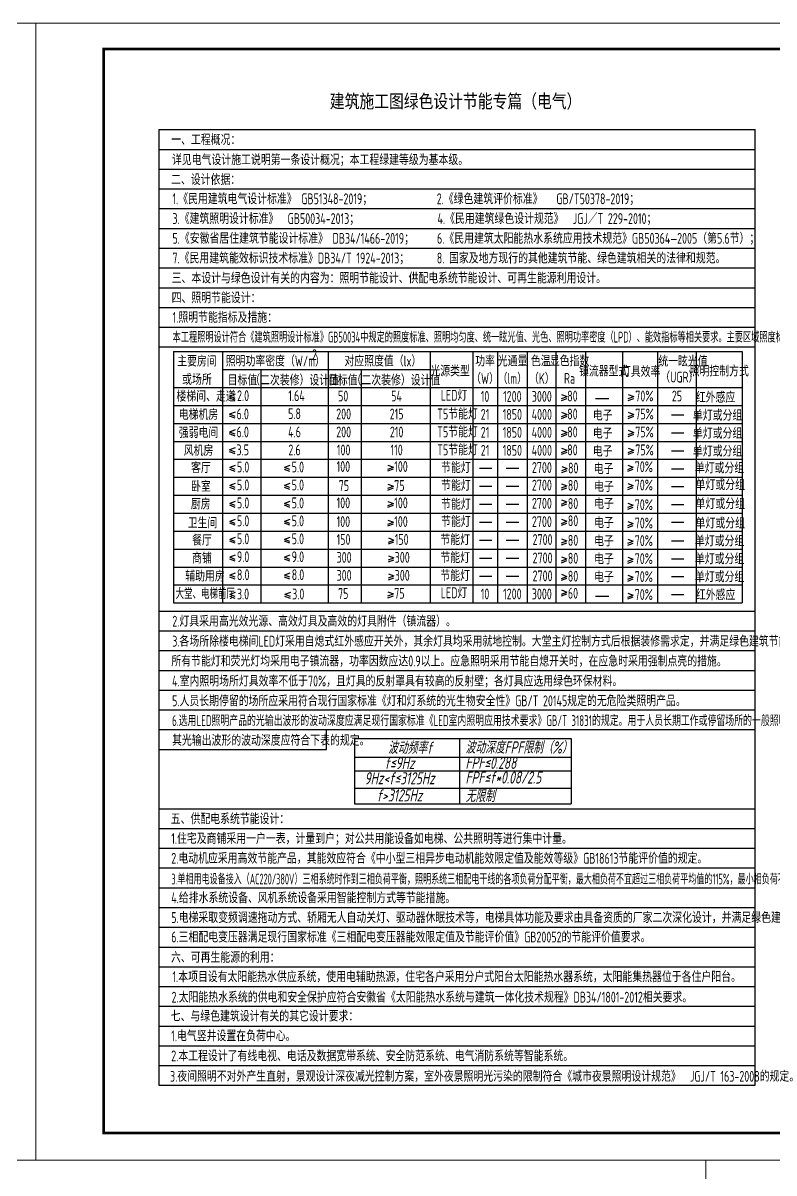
# Model space of a CAD drawing. Extents: x 3002737 to 4077523, y -995787 to -7267.
# Drawn here: x 3476277 to 3503966, y -639862 to -597432 of the extents above; entities that cross this region are included whole.
import ezdxf
from ezdxf.enums import TextEntityAlignment as Align

# ---------------------------------------------------------------- set-up
doc = ezdxf.new("R2010")
doc.units = 0
doc.header["$LTSCALE"] = 1000
doc.header["$MEASUREMENT"] = 0
doc.layers.add('DIM-照明', color=7, linetype='CONTINUOUS')
doc.layers.add('TEL_TEXT', color=7, linetype='CONTINUOUS')
doc.layers.add('图框', color=147, linetype='CONTINUOUS', lineweight=20)
doc.styles.add('FFDI-TEXT', font='gbeitc.shx', dxfattribs={"width": 0.8, "height": 4.5, "bigfont": 'hztxt.shx'})
doc.styles.add('ICDA-STYLE2', font='simhei.ttf', dxfattribs={"width": 0.8})
doc.styles.add('TSSD_Dimension', font='Tssdeng.shx', dxfattribs={"width": 0.7, "bigfont": 'tssdchn.shx'})

msp = doc.modelspace()

# ---------------------------------------------------------------- linework, layer by layer
at = {"layer": 'TEL_TEXT'}
for p, q in [((3481820.8, -609554.8), (3502788.4, -609554.8)), ((3481820.8, -609554.8), (3481820.8, -618828.4)), ((3483635.8, -609554.8), (3483635.8, -618828.4)), ((3487523.4, -609554.8), (3487523.4, -618828.4)), ((3491290.1, -609554.8), (3491290.1, -618828.4)), ((3492862.9, -609554.8), (3492862.9, -618828.4)), ((3493775.2, -609554.8), (3493775.2, -618828.4)), ((3494871.1, -609554.8), (3494871.1, -618828.4)), ((3495923.9, -609554.8), (3495923.9, -618828.4)), ((3497013.7, -609554.8), (3497013.7, -618828.4)), ((3498376, -609554.8), (3498376, -618828.4)), ((3499675, -609554.8), (3499675, -618828.4)), ((3501091.6, -609554.8), (3501091.6, -618828.4)), ((3502788.4, -609554.8), (3502788.4, -618828.4)), ((3483635.8, -610217.2), (3491290.1, -610217.2)), ((3485040.9, -610217.2), (3485040.9, -618828.4)), ((3488739.9, -610217.2), (3488739.9, -618828.4)), ((3481820.8, -610879.6), (3502788.4, -610879.6)), ((3484100.2, -611126.6), (3483893.9, -611204.4)), ((3484100.2, -611282.1), (3483893.9, -611204.4)), ((3484100.2, -611352.8), (3483893.9, -611275.1)), ((3496128.7, -611132.7), (3496335.1, -611210.5)), ((3496128.7, -611288.2), (3496335.1, -611210.5)), ((3496128.7, -611358.9), (3496335.1, -611281.2)), ((3497384.3, -611290.7), (3497873, -611290.7)), ((3498589.4, -611132.7), (3498795.7, -611210.5)), ((3498589.4, -611288.2), (3498795.7, -611210.5)), ((3498589.4, -611358.9), (3498795.7, -611281.2)), ((3481820.8, -611542), (3502788.4, -611542)), ((3484100.2, -611789), (3483893.9, -611866.8)), ((3496128.7, -611795.1), (3496335.1, -611872.9)), ((3498589.4, -611795.1), (3498795.7, -611872.9)), ((3481820.8, -612204.4), (3502788.4, -612204.4)), ((3484100.2, -611944.5), (3483893.9, -611866.8)), ((3484100.2, -612015.2), (3483893.9, -611937.5)), ((3496128.7, -611950.6), (3496335.1, -611872.9)), ((3496128.7, -612021.3), (3496335.1, -611943.6)), ((3498589.4, -611950.6), (3498795.7, -611872.9)), ((3498589.4, -612021.3), (3498795.7, -611943.6)), ((3500181.8, -611889.5), (3500641.2, -611889.5)), ((3484100.2, -612444.8), (3483893.9, -612522.6)), ((3484100.2, -612600.3), (3483893.9, -612522.6)), ((3484100.2, -612671), (3483893.9, -612593.3)), ((3496128.7, -612457.5), (3496335.1, -612535.3)), ((3496128.7, -612613), (3496335.1, -612535.3)), ((3496128.7, -612683.7), (3496335.1, -612606)), ((3498589.4, -612457.5), (3498795.7, -612535.3)), ((3498589.4, -612613), (3498795.7, -612535.3)), ((3498589.4, -612683.7), (3498795.7, -612606)), ((3500181.8, -612551.9), (3500641.2, -612551.9)), ((3481820.8, -612866.8), (3502788.4, -612866.8)), ((3484100.2, -613107.2), (3483893.9, -613185)), ((3484100.2, -613262.7), (3483893.9, -613185)), ((3484100.2, -613333.4), (3483893.9, -613255.7)), ((3496128.7, -613119.9), (3496335.1, -613197.7)), ((3496128.7, -613275.4), (3496335.1, -613197.7)), ((3496128.7, -613346.1), (3496335.1, -613268.4)), ((3498589.4, -613119.9), (3498795.7, -613197.7)), ((3498589.4, -613275.4), (3498795.7, -613197.7)), ((3498589.4, -613346.1), (3498795.7, -613268.4)), ((3500181.8, -613214.3), (3500641.2, -613214.3)), ((3481820.8, -613529.2), (3502788.4, -613529.2)), ((3484097.4, -613759.4), (3483898, -613834.5)), ((3484097.4, -613909.6), (3483898, -613834.5)), ((3484097.4, -613978), (3483898, -613902.8)), ((3486115.9, -613759.4), (3485916.6, -613834.5)), ((3486115.9, -613909.6), (3485916.6, -613834.5)), ((3486115.9, -613978), (3485916.6, -613902.8)), ((3489733.2, -613741.2), (3489932.5, -613816.3)), ((3489733.2, -613891.5), (3489932.5, -613816.3)), ((3489733.2, -613959.8), (3489932.5, -613884.7)), ((3493106, -613859.6), (3493565.4, -613859.6)), ((3494097.4, -613859.6), (3494556.8, -613859.6)), ((3496138.8, -613798.1), (3496338.2, -613873.2)), ((3496138.8, -613948.4), (3496338.2, -613873.2)), ((3496138.8, -614016.7), (3496338.2, -613941.5)), ((3498578, -613750.3), (3498777.3, -613825.4)), ((3498578, -613900.5), (3498777.3, -613825.4)), ((3498578, -613968.8), (3498777.3, -613893.7)), ((3500181.8, -613876.7), (3500641.2, -613876.7)), ((3481820.8, -614191.6), (3502788.4, -614191.6)), ((3484097.4, -614421.8), (3483898, -614496.9)), ((3484097.4, -614572), (3483898, -614496.9)), ((3484097.4, -614640.4), (3483898, -614565.2)), ((3486115.9, -614421.8), (3485916.6, -614496.9)), ((3486115.9, -614572), (3485916.6, -614496.9)), ((3486115.9, -614640.4), (3485916.6, -614565.2)), ((3489733.2, -614444.3), (3489932.5, -614519.4)), ((3489733.2, -614594.6), (3489932.5, -614519.4)), ((3489733.2, -614662.9), (3489932.5, -614587.7)), ((3493106, -614525.4), (3493565.4, -614525.4)), ((3494097.4, -614525.4), (3494556.8, -614525.4)), ((3496131.4, -614434.6), (3496330.8, -614509.8)), ((3496131.4, -614584.9), (3496330.8, -614509.8)), ((3496131.4, -614653.2), (3496330.8, -614578.1)), ((3498578, -614424.1), (3498777.3, -614499.2)), ((3498578, -614574.3), (3498777.3, -614499.2)), ((3498578, -614642.6), (3498777.3, -614567.5)), ((3500181.8, -614528.3), (3500641.2, -614528.3)), ((3481820.8, -614854), (3502788.4, -614854)), ((3484097.4, -615084.2), (3483898, -615159.3)), ((3484097.4, -615234.4), (3483898, -615159.3)), ((3486115.9, -615084.2), (3485916.6, -615159.3)), ((3486115.9, -615234.4), (3485916.6, -615159.3)), ((3489733.2, -615081.6), (3489932.5, -615156.7)), ((3489733.2, -615231.8), (3489932.5, -615156.7)), ((3493106, -615187.8), (3493565.4, -615187.8)), ((3494097.4, -615187.8), (3494556.8, -615187.8)), ((3496131.4, -615028.7), (3496330.8, -615103.9)), ((3496131.4, -615179), (3496330.8, -615103.9)), ((3496131.4, -615247.3), (3496330.8, -615172.2)), ((3498578, -615151.4), (3498777.3, -615226.5)), ((3500181.8, -615197.2), (3500641.2, -615197.2)), ((3481820.8, -615516.4), (3502788.4, -615516.4)), ((3484097.4, -615302.8), (3483898, -615227.6)), ((3486115.9, -615302.8), (3485916.6, -615227.6)), ((3489733.2, -615300.2), (3489932.5, -615225)), ((3498578, -615301.7), (3498777.3, -615226.5)), ((3498578, -615370), (3498777.3, -615294.8)), ((3484097.4, -615746.6), (3483898, -615821.7)), ((3484097.4, -615896.8), (3483898, -615821.7)), ((3484097.4, -615965.2), (3483898, -615890)), ((3486115.9, -615746.6), (3485916.6, -615821.7)), ((3486115.9, -615896.8), (3485916.6, -615821.7)), ((3486115.9, -615965.2), (3485916.6, -615890)), ((3489733.2, -615771.5), (3489932.5, -615846.6)), ((3489733.2, -615921.7), (3489932.5, -615846.6)), ((3489733.2, -615990.1), (3489932.5, -615914.9)), ((3493106, -615850.2), (3493565.4, -615850.2)), ((3494097.4, -615850.2), (3494556.8, -615850.2)), ((3496131.4, -615742.9), (3496330.8, -615818)), ((3496131.4, -615893.2), (3496330.8, -615818)), ((3496131.4, -615961.5), (3496330.8, -615886.3)), ((3498578, -615827.4), (3498777.3, -615902.5)), ((3498578, -615977.6), (3498777.3, -615902.5)), ((3498578, -616045.9), (3498777.3, -615970.8)), ((3500181.8, -615854.1), (3500641.2, -615854.1)), ((3481820.8, -616178.8), (3502788.4, -616178.8)), ((3484097.4, -616409), (3483898, -616484.1)), ((3484097.4, -616559.2), (3483898, -616484.1)), ((3486115.9, -616409), (3485916.6, -616484.1)), ((3486115.9, -616559.2), (3485916.6, -616484.1)), ((3489751.4, -616432.3), (3489950.7, -616507.4)), ((3496131.4, -616462.9), (3496330.8, -616538)), ((3498576.7, -616477.1), (3498776.1, -616552.2)), ((3481820.8, -616841.2), (3502788.4, -616841.2)), ((3484097.4, -616627.6), (3483898, -616552.4)), ((3486115.9, -616627.6), (3485916.6, -616552.4)), ((3489751.4, -616582.5), (3489950.7, -616507.4)), ((3489751.4, -616650.9), (3489950.7, -616575.7)), ((3493106, -616512.6), (3493565.4, -616512.6)), ((3494097.4, -616512.6), (3494556.8, -616512.6)), ((3496131.4, -616613.2), (3496330.8, -616538)), ((3496131.4, -616681.5), (3496330.8, -616606.3)), ((3498576.7, -616627.4), (3498776.1, -616552.2)), ((3498576.7, -616695.7), (3498776.1, -616620.6)), ((3500181.8, -616534.2), (3500641.2, -616534.2)), ((3484097.4, -617071.4), (3483898, -617146.5)), ((3484097.4, -617221.6), (3483898, -617146.5)), ((3484097.4, -617290), (3483898, -617214.8)), ((3486115.9, -617071.4), (3485916.6, -617146.5)), ((3486115.9, -617221.6), (3485916.6, -617146.5)), ((3486115.9, -617290), (3485916.6, -617214.8)), ((3489751.4, -617094.7), (3489950.7, -617169.8)), ((3489751.4, -617244.9), (3489950.7, -617169.8)), ((3489751.4, -617313.3), (3489950.7, -617238.1)), ((3493106, -617175), (3493565.4, -617175)), ((3494097.4, -617175), (3494556.8, -617175)), ((3496131.4, -617125.3), (3496330.8, -617200.4)), ((3496131.4, -617275.6), (3496330.8, -617200.4)), ((3496131.4, -617343.9), (3496330.8, -617268.7)), ((3498576.7, -617139.5), (3498776.1, -617214.6)), ((3498576.7, -617289.8), (3498776.1, -617214.6)), ((3498576.7, -617358.1), (3498776.1, -617283)), ((3500181.8, -617196.6), (3500641.2, -617196.6)), ((3481820.8, -617503.6), (3502788.4, -617503.6)), ((3484097.4, -617733.8), (3483898, -617808.9)), ((3486115.9, -617733.8), (3485916.6, -617808.9)), ((3489751.4, -617757.1), (3489950.7, -617832.2)), ((3481820.8, -618166), (3502788.4, -618166)), ((3484097.4, -617884), (3483898, -617808.9)), ((3484097.4, -617952.4), (3483898, -617877.2)), ((3486115.9, -617884), (3485916.6, -617808.9)), ((3486115.9, -617952.4), (3485916.6, -617877.2)), ((3489751.4, -617907.3), (3489950.7, -617832.2)), ((3489751.4, -617975.7), (3489950.7, -617900.5)), ((3493106, -617837.4), (3493565.4, -617837.4)), ((3494097.4, -617837.4), (3494556.8, -617837.4)), ((3496131.4, -617773.1), (3496330.8, -617848.3)), ((3496131.4, -617923.4), (3496330.8, -617848.3)), ((3496131.4, -617991.7), (3496330.8, -617916.6)), ((3498576.7, -617801.9), (3498776.1, -617877)), ((3498576.7, -617952.2), (3498776.1, -617877)), ((3498576.7, -618020.5), (3498776.1, -617945.4)), ((3500181.8, -617859), (3500641.2, -617859)), ((3484097.4, -618444.7), (3483898, -618519.8)), ((3484097.4, -618594.9), (3483898, -618519.8)), ((3484097.4, -618663.2), (3483898, -618588.1)), ((3486134.5, -618444.7), (3485935.1, -618519.8)), ((3486134.5, -618594.9), (3485935.1, -618519.8)), ((3486134.5, -618663.2), (3485935.1, -618588.1)), ((3489733.2, -618418.7), (3489932.5, -618493.8)), ((3489733.2, -618569), (3489932.5, -618493.8)), ((3489733.2, -618637.3), (3489932.5, -618562.1)), ((3496131.4, -618351), (3496330.8, -618426.1)), ((3496131.4, -618501.3), (3496330.8, -618426.1)), ((3496131.4, -618569.6), (3496330.8, -618494.4)), ((3497384.3, -618577.1), (3497873, -618577.1)), ((3498576.7, -618464.3), (3498776.1, -618539.4)), ((3498576.7, -618614.6), (3498776.1, -618539.4)), ((3498576.7, -618682.9), (3498776.1, -618607.8)), ((3500181.8, -618521.4), (3500641.2, -618521.4)), ((3481820.8, -618828.4), (3502788.4, -618828.4)), ((3487465.6, -624233.4), (3487465.6, -623504.4)), ((3488501.8, -623834.1), (3488501.7, -626240.7)), ((3488501.8, -623834.1), (3496486.1, -623833.9)), ((3488501.8, -623834.1), (3496486.1, -623833.9)), ((3488501.8, -623834), (3496486.1, -623834)), ((3488501.8, -623834.1), (3496486.1, -623834.1)), ((3492375.1, -623834.1), (3492374.8, -626240.7)), ((3496486.1, -623833.8), (3496486, -626240.8)), ((3488501.8, -624523), (3496486.1, -624522.9)), ((3488501.8, -624523.1), (3495166.3, -624523.1)), ((3488501.8, -625019.9), (3496486.1, -625019.7)), ((3488501.8, -625658.9), (3496486.1, -625658.8)), ((3488501.8, -626240.9), (3496486.1, -626240.8))]:
    msp.add_line(p, q, dxfattribs=at)
for points in [[(3481283.7, -601366), (3481283.7, -636626.4), (3503268.2, -636626.4), (3503268.2, -601366)], [(3481283.7, -601366), (3503268.2, -601366)], [(3481283.7, -602095), (3503268.2, -602095)], [(3481283.7, -602824), (3503268.2, -602824)], [(3481283.7, -603553), (3503268.2, -603553)], [(3481283.7, -604282), (3503268.2, -604282)], [(3481283.7, -605011), (3503268.2, -605011)], [(3481283.7, -605740), (3503268.2, -605740)], [(3481283.7, -605740), (3503268.2, -605740)], [(3481283.7, -606469), (3503268.2, -606469)], [(3481283.7, -607198), (3503268.2, -607198)], [(3481283.7, -607927), (3503268.2, -607927)], [(3481283.7, -608656), (3503268.2, -608656)], [(3481283.7, -609385), (3503268.2, -609385)], [(3481283.7, -619130.4), (3503268.2, -619130.4)], [(3481283.7, -619859.4), (3503268.2, -619859.4)], [(3481283.7, -620588.4), (3503268.2, -620588.4)], [(3481283.7, -621317.4), (3503268.2, -621317.4)], [(3481283.7, -622046.4), (3503268.2, -622046.4)], [(3481283.7, -622775.4), (3503268.2, -622775.4)], [(3481283.7, -623504.4), (3503268.2, -623504.4)], [(3481283.7, -624233.4), (3487465.6, -624233.4)], [(3481283.7, -626420.4), (3503268.2, -626420.4)], [(3481283.7, -627149.4), (3503268.2, -627149.4)], [(3481283.7, -627878.4), (3503268.2, -627878.4)], [(3481283.7, -628607.4), (3503268.2, -628607.4)], [(3481283.7, -629336.4), (3503268.2, -629336.4)], [(3481283.7, -630065.4), (3503268.2, -630065.4)], [(3481283.7, -630794.4), (3503268.2, -630794.4)], [(3481283.7, -631523.4), (3503268.2, -631523.4)], [(3481283.7, -632252.4), (3503268.2, -632252.4)], [(3481283.7, -632981.4), (3503268.2, -632981.4)], [(3481283.7, -633710.4), (3503268.2, -633710.4)], [(3481283.7, -634439.4), (3503268.2, -634439.4)], [(3481283.7, -635168.4), (3503268.2, -635168.4)], [(3481283.7, -635897.4), (3503268.2, -635897.4)]]:
    msp.add_lwpolyline(points, dxfattribs=at)
at = {"layer": '图框'}
for points in [[(3417351.8, -597432.4), (3476751.6, -597432.4), (3476751.6, -639386.6), (3417351.8, -639386.6)], [(3476751.6, -597432.4), (3536151.5, -597432.4), (3536151.5, -639386.6), (3476751.6, -639386.6)], [(3417351.8, -639386.6), (3501451.8, -639386.6), (3501451.8, -698786.6), (3417351.8, -698786.6)], [(3501451.8, -639386.6), (3585551.8, -639386.6), (3585551.8, -698786.6), (3501451.8, -698786.6)]]:
    msp.add_lwpolyline(points, close=True, dxfattribs=at)
at = {"layer": '图框', "const_width": 100}
msp.add_lwpolyline([(3479251.6, -638386.6), (3535151.6, -638386.6), (3535151.6, -598386.6), (3479251.6, -598386.6)], close=True, dxfattribs=at)

# ---------------------------------------------------------------- texts
at = {"layer": 'DIM-照明', "color": 7, "linetype": 'Continuous', "style": 'FFDI-TEXT', "width": 0.8}
for s, p in [('波动频率f', (3489736, -624397.5)), ('波动深度FPF限制（%%%）', (3492591.3, -624387)), ('FPF≤0.288', (3492591.3, -624953.4)), ('FPF≤f*0.08/2.5', (3492591.3, -625494.5)), ('无限制', (3492591.3, -626179.6))]:
    msp.add_text(s, height=450, dxfattribs=at).set_placement(p)
for s, p in [('f≤9Hz', (3490161.3, -624736.5)), ('9Hz<f≤3125Hz', (3490161.3, -625299.5)), ('f>3125Hz', (3490161.3, -625927.5))]:
    msp.add_text(s, height=450, dxfattribs=at).set_placement(p, align=Align.MIDDLE_CENTER)
at = {"layer": 'TEL_TEXT', "color": 4, "style": 'ICDA-STYLE2', "width": 0.8}
msp.add_text('建筑施工图绿色设计节能专篇（电气）', height=500, dxfattribs=at).set_placement((3487589.7, -600567.9))
at = {"layer": 'TEL_TEXT', "style": 'TSSD_Dimension'}
for s, width, p in [('一、工程概况：', 0.7, (3481741.6, -601937.8)), ('详见电气设计施工说明第一条设计概况；本工程绿建等级为基本级。', 0.7, (3481768.8, -602677)), ('二、设计依据：', 0.7, (3481736.2, -603408.7)), ('1.《民用建筑电气设计标准》 GB51348-2019；              2.《绿色建筑评价标准》   GB/T50378-2019；', 0.7, (3481786.9, -604118.6)), ('3.《建筑照明设计标准》  GB50034-2013；                 4.《民用建筑绿色设计规范》  JGJ／T 229-2010；', 0.7, (3481786.9, -604847.6)), ('5.《安徽省居住建筑节能设计标准》 DB34/1466-2019；     6.《民用建筑太阳能热水系统应用技术规范》GB50364—2005（第5.6节）；', 0.7, (3481786.9, -605576.6)), ('7.《民用建筑能效标识技术标准》DB34/T 1924-2013；      8. 国家及地方现行的其他建筑节能、绿色建筑相关的法律和规范。', 0.7, (3481786.9, -606305.6)), ('三、本设计与绿色设计有关的内容为：照明节能设计、供配电系统节能设计、可再生能源利用设计。', 0.7, (3481756.1, -607042.1)), ('四、照明节能设计：', 0.7, (3481756.1, -607771.1)), ('1.照明节能指标及措施：', 0.7, (3481791.3, -608492.6)), ('本工程照明设计符合《建筑照明设计标准》GB50034中规定的照度标准、照明均匀度、统一眩光值、光色、照明功率密度（LPD）、能效指标等相关要求。主要区域照度标准、URG、Ra、LPD值如下表：', 0.58, (3481793.1, -609221.6)), ('2', 0.7, (3486933.6, -609869.8)), ('统一眩光值', 0.7, (3499699.7, -610111.9)), ('（UGR）', 0.7, (3499773.6, -610698)), ('楼梯间、走道', 0.7, (3481933.7, -611402.4)), ('LED灯', 0.7, (3491679.6, -611369.2)), ('2.0', 0.7, (3484168.9, -611384.8)), ('1.64', 0.7, (3486058.6, -611384.8)), ('50', 0.7, (3487892.3, -611396.2)), ('54', 0.7, (3489852, -611396.2)), ('80', 0.7, (3496342.5, -611396.2)), ('70%%%', 0.7, (3498852.1, -611396.2)), ('25', 0.7, (3500200.5, -611394.9)), ('T5节能灯', 0.7, (3491550.9, -612056.6)), ('80', 0.7, (3496342.5, -612058.6)), ('75%%%', 0.7, (3498852.1, -612058.6)), ('T5节能灯', 0.7, (3491550.9, -612719)), ('80', 0.7, (3496342.5, -612721)), ('75%%%', 0.7, (3498852.1, -612721)), ('75%%%', 0.7, (3498852.1, -612721)), ('T5节能灯', 0.7, (3491550.9, -613381.4)), ('80', 0.7, (3496342.5, -613383.4)), ('75%%%', 0.7, (3498852.1, -613383.4)), ('75%%%', 0.7, (3498852.1, -613383.4)), ('客厅', 0.7, (3482473.3, -614039.5)), ('5.0', 0.7, (3484163.8, -614014)), ('5.0', 0.7, (3486182.4, -614014)), ('100', 0.7, (3487838.4, -613995.8)), ('100', 0.7, (3489964.3, -613995.8)), ('节能灯', 0.7, (3491690.9, -614036.8)), ('80', 0.7, (3496371.8, -614052.7)), ('70%%%', 0.7, (3498831.8, -614004.9)), ('卧室', 0.7, (3482473.3, -614730)), ('5.0', 0.7, (3484163.8, -614676.4)), ('5.0', 0.7, (3486182.4, -614676.4)), ('75', 0.7, (3487917.4, -614698.9)), ('75', 0.7, (3489964.3, -614698.9)), ('节能灯', 0.7, (3491690.9, -614692.6)), ('80', 0.7, (3496364.4, -614689.3)), ('70%%%', 0.7, (3498831.8, -614678.7)), ('厨房 ', 0.7, (3482465.6, -615380.6)), ('5.0', 0.7, (3484163.8, -615338.8)), ('5.0', 0.7, (3486182.4, -615338.8)), ('100', 0.7, (3487838.4, -615336.2)), ('100', 0.7, (3489964.3, -615336.2)), ('节能灯', 0.7, (3491690.9, -615386.4)), ('80', 0.7, (3496364.4, -615361)), ('70%%%', 0.7, (3498831.8, -615406)), ('卫生间 ', 0.7, (3482349.1, -616074.9)), ('5.0', 0.7, (3484163.8, -616001.2)), ('5.0', 0.7, (3486182.4, -616001.2)), ('100', 0.7, (3487838.4, -616026.1)), ('100', 0.7, (3489964.3, -616026.1)), ('节能灯', 0.7, (3491690.9, -616025.3)), ('80', 0.7, (3496364.4, -615997.5)), ('70%%%', 0.7, (3498831.8, -616082)), ('餐厅', 0.7, (3482510.7, -616713.7)), ('5.0', 0.7, (3484163.8, -616663.6)), ('5.0', 0.7, (3486182.4, -616663.6)), ('150', 0.7, (3487838.4, -616686.9)), ('150', 0.7, (3489982.5, -616686.9)), ('节能灯', 0.7, (3491665.4, -616696.7)), ('80', 0.7, (3496364.4, -616717.5)), ('70%%%', 0.7, (3498830.6, -616731.7)), ('节能灯', 0.7, (3491665.4, -617359.1)), ('商铺', 0.7, (3482510.7, -617376.1)), ('9.0', 0.7, (3484163.8, -617326)), ('9.0', 0.7, (3486182.4, -617326)), ('300', 0.7, (3487838.4, -617349.3)), ('300', 0.7, (3489982.5, -617349.3)), ('80', 0.7, (3496364.4, -617379.9)), ('70%%%', 0.7, (3498830.6, -617394.1)), ('辅助用房', 0.7, (3482257.7, -618038.5)), ('8.0', 0.7, (3484163.8, -617988.4)), ('8.0', 0.7, (3486182.4, -617988.4)), ('300', 0.7, (3487838.4, -618011.7)), ('300', 0.7, (3489982.5, -618011.7)), ('节能灯', 0.7, (3491665.4, -618021.5)), ('80', 0.7, (3496364.4, -618042.3)), ('70%%%', 0.7, (3498830.6, -618056.5)), ('大堂、电梯前厅', 0.6, (3481902.7, -618682.1)), ('3.0', 0.7, (3484163.8, -618699.3)), ('3.0', 0.7, (3486200.9, -618699.3)), ('75', 0.7, (3487892.3, -618682.6)), ('75', 0.7, (3489964.3, -618673.3)), ('LED灯', 0.7, (3491679.6, -618655.6)), ('60', 0.7, (3496366.5, -618671)), ('70%%%', 0.7, (3498830.6, -618718.9)), ('2.灯具采用高光效光源、高效灯具及高效的灯具附件（镇流器）。', 0.7, (3481783, -619702.1)), ('3.各场所除楼电梯间LED灯采用自熄式红外感应开关外，其余灯具均采用就地控制。大堂主灯控制方式后根据装修需求定，并满足绿色建筑节能设计要求。', 0.7, (3481779.6, -620441.1)), ('所有节能灯和荧光灯均采用电子镇流器，功率因数应达0.9以上。应急照明采用节能自熄开关时，在应急时采用强制点亮的措施。', 0.7, (3481745.6, -621173.6)), ('4.室内照明场所灯具效率不低于70%%%，且灯具的反射罩具有较高的反射壁；各灯具应选用绿色环保材料。', 0.7, (3481772.9, -621911.4)), ('5.人员长期停留的场所应采用符合现行国家标准《灯和灯系统的光生物安全性》GB/T 20145规定的无危险类照明产品。', 0.7, (3481772.9, -622640.4)), ('6.选用LED照明产品的光输出波形的波动深度应满足现行国家标准《LED室内照明应用技术要求》GB/T 31831的规定。用于人员长期工作或停留场所的一般照明的LED光源和LED灯具，', 0.63, (3481772.9, -623369.4)), ('其光输出波形的波动深度应符合下表的规定。', 0.7, (3481772.9, -624098.4)), ('五、供配电系统节能设计：', 0.7, (3481723.7, -626993.5)), ('1.住宅及商铺采用一户一表，计量到户；对公共用能设备如电梯、公共照明等进行集中计量。', 0.7, (3481742.9, -627721.1)), ('2.电动机应采用高效节能产品，其能效应符合《中小型三相异步电动机能效限定值及能效等级》GB18613节能评价值的规定。', 0.7, (3481742.9, -628450.1)), ('3.单相用电设备接入（AC220/380V）三相系统时作到三相负荷平衡，照明系统三相配电干线的各项负荷分配平衡，最大相负荷不宜超过三相负荷平均值的115%%%，最小相负荷不低于三相负荷平均值的85%%%。', 0.57, (3481747.6, -629216.5)), ('4.给排水系统设备、风机系统设备采用智能控制方式等节能措施。', 0.7, (3481742.9, -629908.1)), ('5.电梯采取变频调速拖动方式、轿厢无人自动关灯、驱动器休眠技术等，电梯具体功能及要求由具备资质的厂家二次深化设计，并满足绿色建筑节能设计要求。', 0.7, (3481742.9, -630637.1)), ('6.三相配电变压器满足现行国家标准《三相配电变压器能效限定值及节能评价值》GB20052的节能评价值要求。', 0.7, (3481741.6, -631356)), ('六、可再生能源的利用：', 0.7, (3481731.5, -632106.3)), ('1.本项目设有太阳能热水供应系统，使用电辅助热源，住宅各户采用分户式阳台太阳能热水器系统，太阳能集热器位于各住户阳台。', 0.7, (3481786.3, -632820.8)), ('七、与绿色建筑设计有关的其它设计要求：', 0.7, (3481722.4, -634273.4)), ('1.电气竖井设置在负荷中心。', 0.7, (3481741.6, -635001)), ('2.本工程设计了有线电视、电话及数据宽带系统、安全防范系统、电气消防系统等智能系统。', 0.7, (3481741.6, -635740.5)), ('3.夜间照明不对外产生直射，景观设计深夜减光控制方案，室外夜景照明光污染的限制符合《城市夜景照明设计规范》  JGJ/T 163-2008的规定。', 0.7, (3481698.5, -636493.5))]:
    msp.add_text(s, height=400, dxfattribs=dict(at, width=width)).set_placement(p)
at = {"layer": 'TEL_TEXT', "style": 'TSSD_Dimension', "width": 0.7}
for s, p in [('主要房间', (3482689.8, -609907.9)), ('照明功率密度（W/m）', (3485579.5, -609902.9)), ('对应照度值（lx）', (3489544.9, -609902.9)), ('功率', (3493312.2, -609901.5)), ('光通量', (3494328.8, -609901.5)), ('色温', (3495366.3, -609901.5)), ('显色指数', (3496428.9, -609895.4)), ('光源类型', (3492024, -610270)), ('镇流器型式', (3497687, -610274.2)), ('灯具效率', (3499048.8, -610293.9)), ('照明控制方式', (3501947.9, -610274.2)), ('或场所', (3482689.8, -610583.7)), ('目标值', (3484367.4, -610608)), ('（二次装修）设计值', (3486290.9, -610608)), ('目标值', (3488066.5, -610608)), ('（二次装修）设计值', (3490027.4, -610608)), ('（W）', (3493312.2, -610548.1)), ('（lm）', (3494319, -610548.1)), ('（K）', (3495405.6, -610548.1)), ('Ra', (3496428.9, -610542)), ('10', (3493312.2, -611210.5)), ('1200', (3494319, -611210.5)), ('3000', (3495405.6, -611210.5)), ('红外感应', (3501812, -611242)), ('电梯机房', (3482748.4, -611876.2)), ('6.0', (3484377.6, -611857.9)), ('5.8', (3486287.9, -611847)), ('200', (3488099.2, -611858.4)), ('215', (3490053, -611858.4)), ('21', (3493312.2, -611872.9)), ('1850', (3494319, -611872.9)), ('4000', (3495405.6, -611872.9)), ('电子', (3497650.6, -611904.4)), ('单灯或分组', (3501888.7, -611904.4)), ('强弱电间', (3482748.4, -612542.9)), ('6.0', (3484377.6, -612520.3)), ('4.6', (3486287.9, -612520.8)), ('200', (3488099.2, -612520.8)), ('210', (3490053, -612520.8)), ('21', (3493312.2, -612535.3)), ('1850', (3494319, -612535.3)), ('4000', (3495405.6, -612535.3)), ('电子', (3497650.6, -612566.8)), ('单灯或分组', (3501888.7, -612566.8)), ('风机房', (3482748.4, -613205.3)), ('3.5', (3484377.6, -613182.7)), ('2.6', (3486287.9, -613183.2)), ('100', (3488099.2, -613183.2)), ('110', (3490053, -613183.2)), ('21', (3493312.2, -613197.7)), ('1850', (3494319, -613197.7)), ('4000', (3495405.6, -613197.7)), ('电子', (3497650.6, -613229.2)), ('单灯或分组', (3501888.7, -613229.2)), ('2700', (3495408.6, -613833.3)), ('电子', (3497686.4, -613877.3)), ('单灯或分组', (3501958.2, -613847.3)), ('2700', (3495408.6, -614483)), ('电子', (3497696.9, -614533.7)), ('单灯或分组', (3501986.5, -614469.3)), ('2700', (3495408.6, -615153.5)), ('电子', (3497696.9, -615162.7)), ('单灯或分组', (3501986.5, -615169.6)), ('2700', (3495408.6, -615829.3)), ('电子', (3497696.9, -615866.6)), ('单灯或分组', (3501986.5, -615884.2)), ('2700', (3495433.2, -616490.5)), ('电子', (3497696.9, -616542.3)), ('单灯或分组', (3501961.4, -616540.1)), ('2700', (3495433.2, -617168.4)), ('电子', (3497696.9, -617204.7)), ('单灯或分组', (3501961.4, -617202.5)), ('2700', (3495433.2, -617830.8)), ('电子', (3497696.9, -617867.1)), ('单灯或分组', (3501961.4, -617864.9)), ('10', (3493312.2, -618496.9)), ('1200', (3494319, -618496.9)), ('3000', (3495405.6, -618496.9)), ('红外感应', (3501812, -618528.4))]:
    msp.add_text(s, height=400, dxfattribs=at).set_placement(p, align=Align.MIDDLE_CENTER)
at = {"layer": 'TEL_TEXT', "color": 1, "style": 'TSSD_Dimension', "width": 0.7}
msp.add_text('2.太阳能热水系统的供电和安全保护应符合安徽省《太阳能热水系统与建筑一体化技术规程》DB34/1801-2012相关要求。', height=400, dxfattribs=at).set_placement((3481755.2, -633574.3))

doc.saveas('drawing.dxf')
